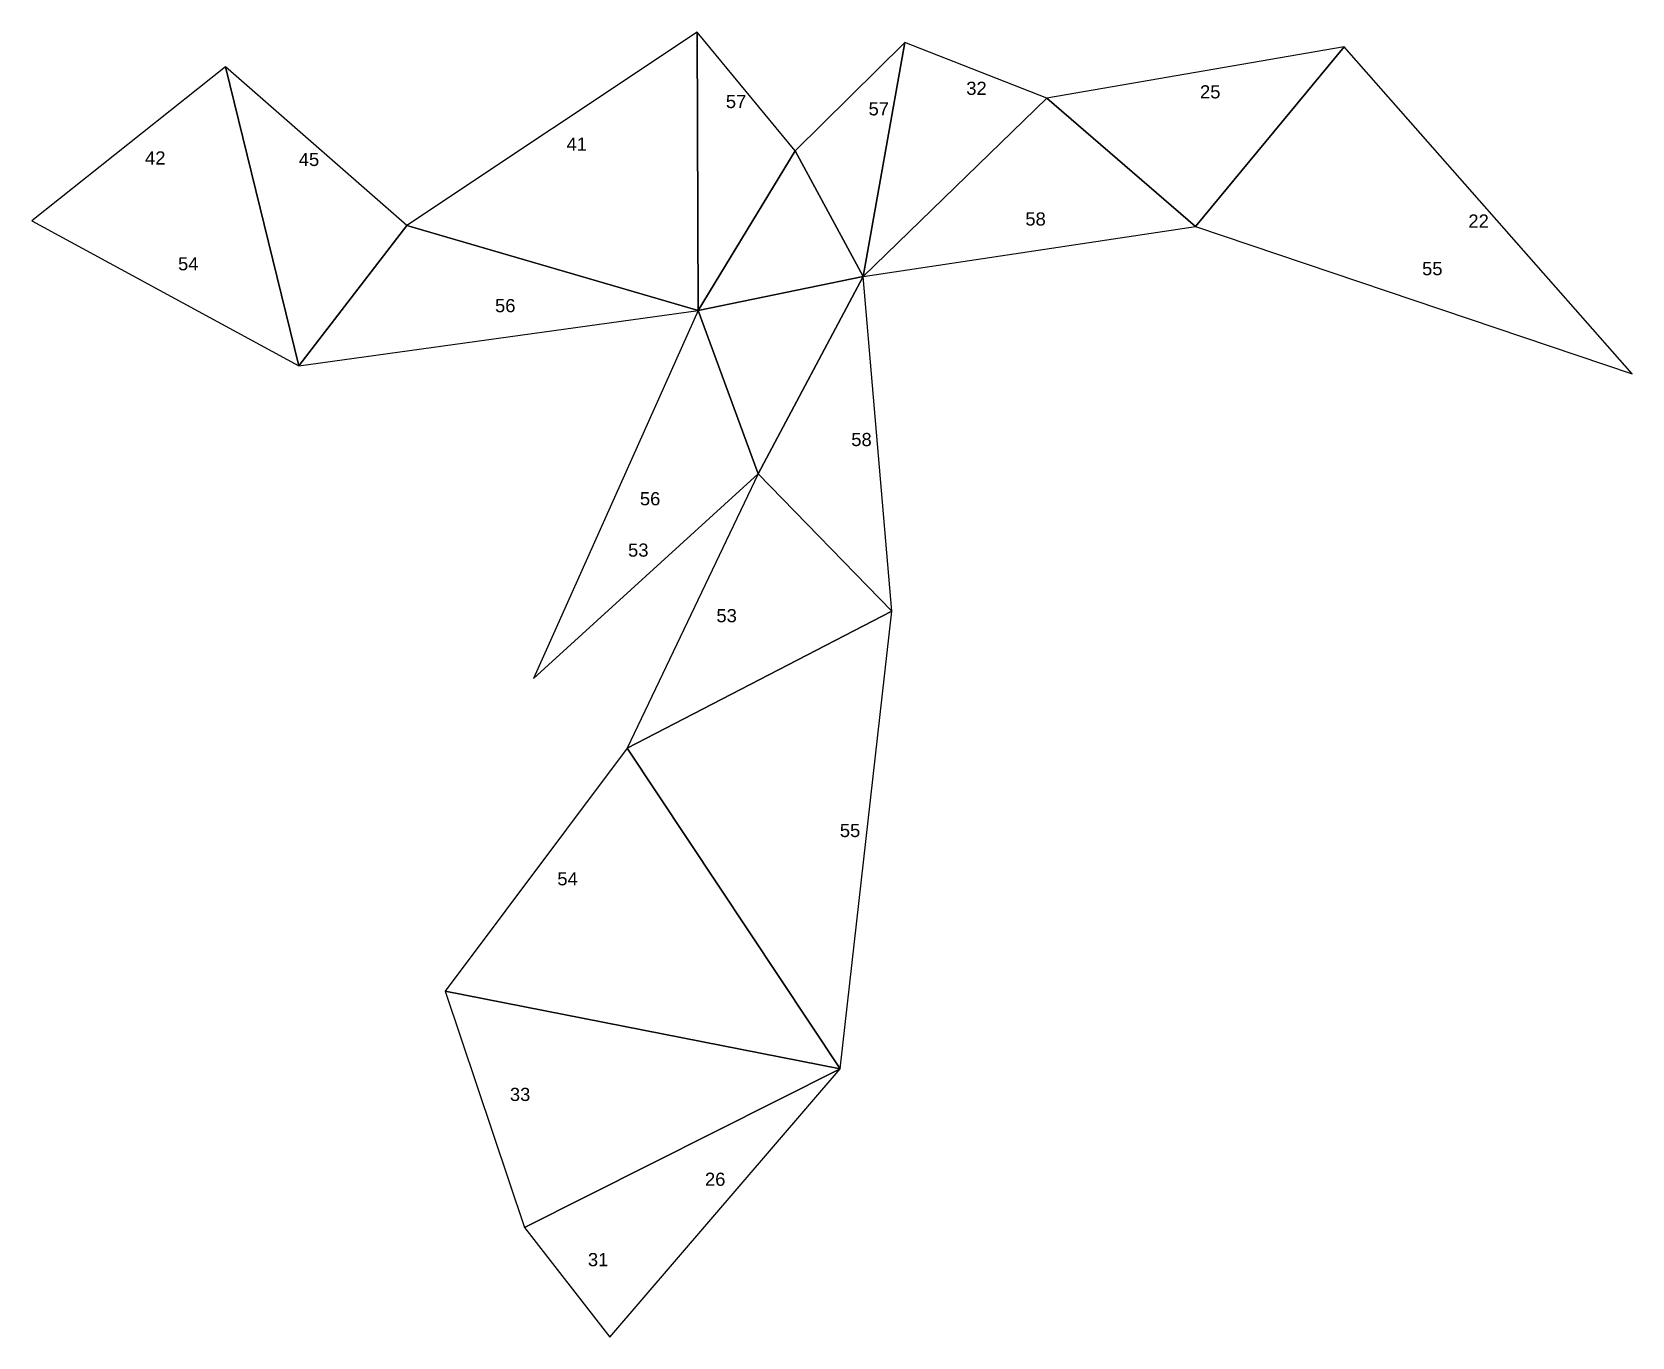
# Model space of a CAD drawing. Extents: x 12.3 to 36.6, y 7.6 to 27.4.
import ezdxf

# ---------------------------------------------------------------- set-up
doc = ezdxf.new("R2010")
doc.units = 0
doc.styles.get("Standard").update_dxf_attribs({"font": 'arial.ttf'})

msp = doc.modelspace()

# ---------------------------------------------------------------- linework, layer by layer
at = {"color": 0}
for p, q in [((22.408, 27.438), (17.996, 24.494)), ((23.9, 25.633), (22.408, 27.438)), ((25.568, 27.277), (23.9, 25.633)), ((27.724, 26.431), (25.568, 27.277)), ((32.246, 27.213), (27.724, 26.431)), ((36.619, 22.241), (32.246, 27.213)), ((15.238, 26.907), (12.299, 24.565)), ((17.996, 24.494), (15.238, 26.907)), ((12.299, 24.565), (16.356, 22.36)), ((24.934, 23.718), (29.982, 24.481)), ((29.982, 24.481), (36.619, 22.241)), ((25.367, 18.632), (24.934, 23.718)), ((16.356, 22.36), (22.427, 23.201)), ((22.427, 23.201), (19.921, 17.608)), ((19.921, 17.608), (23.336, 20.72)), ((23.336, 20.72), (21.347, 16.55)), ((24.584, 11.671), (25.367, 18.632)), ((21.347, 16.55), (18.58, 12.852)), ((18.58, 12.852), (19.787, 9.258)), ((21.08, 7.594), (24.584, 11.671)), ((19.787, 9.258), (21.08, 7.594))]:
    msp.add_line(p, q, dxfattribs=at)
at = {"color": 1}
for p, q in [((22.427, 23.201), (22.408, 27.438)), ((22.408, 27.438), (22.427, 23.201)), ((25.568, 27.277), (24.934, 23.718)), ((24.934, 23.718), (25.568, 27.277)), ((32.246, 27.213), (29.982, 24.481)), ((29.982, 24.481), (32.246, 27.213)), ((16.356, 22.36), (15.238, 26.907)), ((15.238, 26.907), (16.356, 22.36)), ((27.724, 26.431), (24.934, 23.718)), ((24.934, 23.718), (27.724, 26.431)), ((27.724, 26.431), (29.982, 24.481)), ((29.982, 24.481), (27.724, 26.431)), ((23.9, 25.633), (22.427, 23.201)), ((22.427, 23.201), (23.9, 25.633)), ((24.934, 23.718), (23.9, 25.633)), ((23.9, 25.633), (24.934, 23.718)), ((16.356, 22.36), (17.996, 24.494)), ((17.996, 24.494), (16.356, 22.36)), ((17.996, 24.494), (22.427, 23.201)), ((22.427, 23.201), (17.996, 24.494)), ((22.427, 23.201), (24.934, 23.718)), ((24.934, 23.718), (22.427, 23.201)), ((24.934, 23.718), (23.336, 20.72)), ((23.336, 20.72), (24.934, 23.718)), ((23.336, 20.72), (22.427, 23.201)), ((22.427, 23.201), (23.336, 20.72)), ((23.336, 20.72), (25.367, 18.632)), ((25.367, 18.632), (23.336, 20.72)), ((25.367, 18.632), (21.347, 16.55)), ((21.347, 16.55), (25.367, 18.632)), ((21.347, 16.55), (24.584, 11.671)), ((24.584, 11.671), (21.347, 16.55)), ((24.584, 11.671), (18.58, 12.852)), ((18.58, 12.852), (24.584, 11.671)), ((24.584, 11.671), (19.787, 9.258)), ((19.787, 9.258), (24.584, 11.671))]:
    msp.add_line(p, q, dxfattribs=at)

# ---------------------------------------------------------------- texts
for s, p in [('32', (26.5, 26.482)), ('25', (30.053, 26.428)), ('57', (22.846, 26.281)), ('57', (25.015, 26.17)), ('41', (20.424, 25.633)), ('42', (14.018, 25.423)), ('45', (16.354, 25.4)), ('58', (27.398, 24.495)), ('22', (34.132, 24.463)), ('54', (14.519, 23.814)), ('55', (33.428, 23.74)), ('56', (19.337, 23.177)), ('58', (24.752, 21.141)), ('56', (21.539, 20.241)), ('53', (21.359, 19.46)), ('53', (22.702, 18.463)), ('55', (24.578, 15.196)), ('54', (20.284, 14.462)), ('33', (19.563, 11.183)), ('26', (22.528, 9.893)), ('31', (20.749, 8.671))]:
    msp.add_text(s, height=0.2, dxfattribs=at).set_placement(p)

doc.saveas('drawing.dxf')
